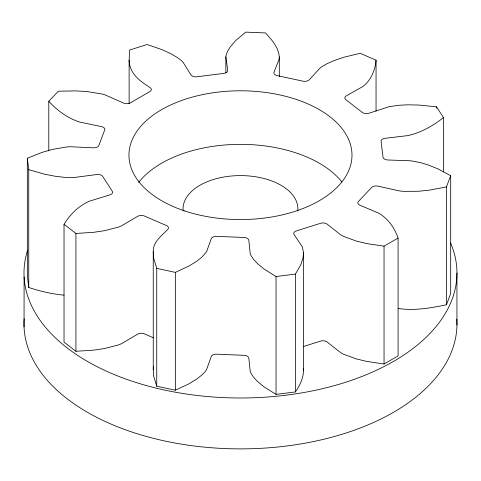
<?xml version="1.0" encoding="UTF-8"?>
<svg xmlns="http://www.w3.org/2000/svg" width="481" height="481" viewBox="0 0 481 481"><rect width="100%" height="100%" fill="white"/><g stroke="black" fill="none" stroke-linecap="round" stroke-linejoin="round"><path stroke-width="0.72" d="M24.05 326.846L24.104 277.062M456.944 324.994L456.95 273.01M129.124 103.728L129.124 60.197L129.69 50.006L147.12 44.511L162.271 49.747L171.146 53.86L177.327 57.522L181.157 60.42L183.081 62.308L190.957 74.898A5.147 2.97 0 0 0 197.535 76.701L223.058 73.497A5.147 2.97 0 0 0 227.747 70.274L225.854 56.938L226.244 54.762L227.645 51.202L230.627 46.392L235.738 40.518L245.761 32.125L265.566 32.942L273.412 42.075L277.026 48.304L278.794 53.313L279.305 56.95L279.305 76.467M279.305 56.95L279.154 59.139L273.99 72.186A5.147 2.97 0 0 0 277.838 75.757L302.315 81.024A5.147 2.97 0 0 0 309.271 79.78L320.166 67.971L322.535 66.258L327.044 63.702L334.061 60.588L343.855 57.245L360.149 53.307L376.046 60.179L376.046 111.213M376.046 60.179C375.192 70.124 371.043 80.261 362.945 86.46L346.38 95.821A5.147 2.97 0 0 0 346.272 100.03L361.928 112.103A5.147 2.97 0 0 0 368.945 113.227L389.177 106.686L398.959 105.249L407.78 104.816L419.149 105.062L436.544 106.836L443.482 117.574L443.482 171.615M443.482 117.574C433.008 125.89 421.001 132.69 407.852 135.594L385.149 138.306A5.147 2.97 0 0 0 381.12 141.805L382.984 156.848A5.147 2.97 0 0 0 387.836 159.987L410.972 160.804L420.556 162.644L428.379 165.031L437.71 168.789L450.685 175.709L446.464 186.911L429.683 190.097L418.488 191.276L403.343 191.348L399.615 190.951L377.982 186.141A5.147 2.97 0 0 0 371.308 187.83L358.79 201.07A5.147 2.97 0 0 0 359.932 205.219L378.637 213.131C388.035 218.536 394.624 227.928 398.082 238.065L384.042 246.17L366.943 243.614L356.427 241.107L343.614 236.442L340.849 234.944L327.152 224.146A5.147 2.97 0 0 0 319.961 223.485L297.03 230.718A5.147 2.97 0 0 0 294.107 234.566L302.435 247.054L303.517 252.85L302.994 257.954L300.956 264.418L295.442 274.104L295.442 391.943L276.04 394.378L264.051 386.892L257.545 381.499L253.403 376.984L251.142 373.575L250.216 371.452L248.803 358.092A5.147 2.97 0 0 0 243.374 355.291L217.316 354.214A5.147 2.97 0 0 0 211.249 356.541L206.559 369.648L205.116 371.675L202.038 374.861L196.825 378.992L189.057 383.79L175.349 390.217L156.746 386.213L153.667 376.172L153.247 369.606L153.247 251.767C152.874 241.739 161.706 235.858 167.809 229.353A5.147 2.97 0 0 0 165.861 225.3L144.949 216.264A5.147 2.97 0 0 0 137.668 216.324L121.446 225.884L118.338 227.14L104.509 230.706L93.482 232.323L75.926 233.447L64.027 224.272C70.064 214.4 78.716 205.832 89.424 201.184L109.884 194.895A5.147 2.97 0 0 0 112.043 190.879L102.91 176.749A5.147 2.97 0 0 0 96.729 174.531L74.128 177.507L64.033 177.303L55.363 176.28L44.571 174.194L28.752 169.661L27.333 158.231L41.877 152.447L52.044 149.495L66.54 146.964L70.316 146.735L93.416 147.829A5.147 2.97 0 0 0 98.996 145.124L104.545 130.387A5.147 2.97 0 0 0 101.425 126.587L79.618 122.042C67.641 118.218 57.197 110.504 48.791 101.281L58.309 91.216L75.962 90.891L87.277 91.582L101.846 93.975L105.231 94.961L123.641 103.096A5.147 2.97 0 0 0 130.862 102.561L149.338 91.895A5.147 2.97 0 0 0 150.264 87.722C139.779 80.934 129.533 73.791 129.124 60.197M303.517 252.85L303.517 370.689C303.337 378.469 299.705 385.618 295.442 391.943M153.247 369.606L153.673 366.696M398.172 308.465C414.261 310.96 430.693 308.044 446.464 304.75L450.685 293.548L450.685 175.709M303.481 346.518L319.961 341.324A5.147 2.97 0 0 1 327.152 341.985L340.849 352.783L343.614 354.281L356.427 358.946L366.943 361.453L384.042 364.009L398.082 355.904L398.082 238.065M153.247 251.767L153.667 258.333L156.746 268.374L175.349 272.384L189.057 265.957L196.825 261.153L202.038 257.022L206.559 251.81L211.249 238.702A5.147 2.97 0 0 1 217.316 236.381L243.374 237.458A5.147 2.97 0 0 1 248.803 240.253L250.216 253.613L251.142 255.736L253.403 259.145L257.545 263.66L264.051 269.053L276.04 276.539L295.442 274.104M64.027 224.272L64.027 342.111L75.926 351.286L93.482 350.162L104.509 348.545L118.338 344.979L121.446 343.723L137.668 334.163A5.147 2.97 0 0 1 144.949 334.097L153.722 337.89M64.033 295.142C52.008 294.065 40.206 291.258 28.752 287.5L27.333 276.07L27.333 158.231M303.277 368.506L303.517 370.689M446.464 186.911L446.464 304.75M436.544 106.836L436.544 108.339M384.042 246.17L384.042 364.009M276.04 276.539L276.04 394.378M225.854 56.938L225.854 72.697M175.349 272.384L175.349 390.217M156.746 268.374L156.746 386.213M75.926 233.447L75.926 351.286M48.791 101.281L48.791 150.818M28.752 169.661L28.752 287.5M138.678 182.437A111.52 64.388 0 0 1 239.947 144.354A111.52 64.388 0 0 1 341.835 181.89M183.195 210.906A57.401 33.141 0 0 1 240.47 175.595A57.401 33.141 0 0 1 297.745 210.906M450.595 242.953A216.48 124.982 0 0 1 246.897 397.943A216.48 124.982 0 0 1 27.627 250.204M456.794 319.107A216.48 124.982 0 0 1 240.163 448.881A216.48 124.982 0 0 1 24.17 318.753M184.71 210.937A111.52 64.388 0 0 0 351.99 155.177A111.52 64.388 0 0 0 184.71 99.417A111.52 64.388 0 0 0 184.71 210.937"/></g></svg>
